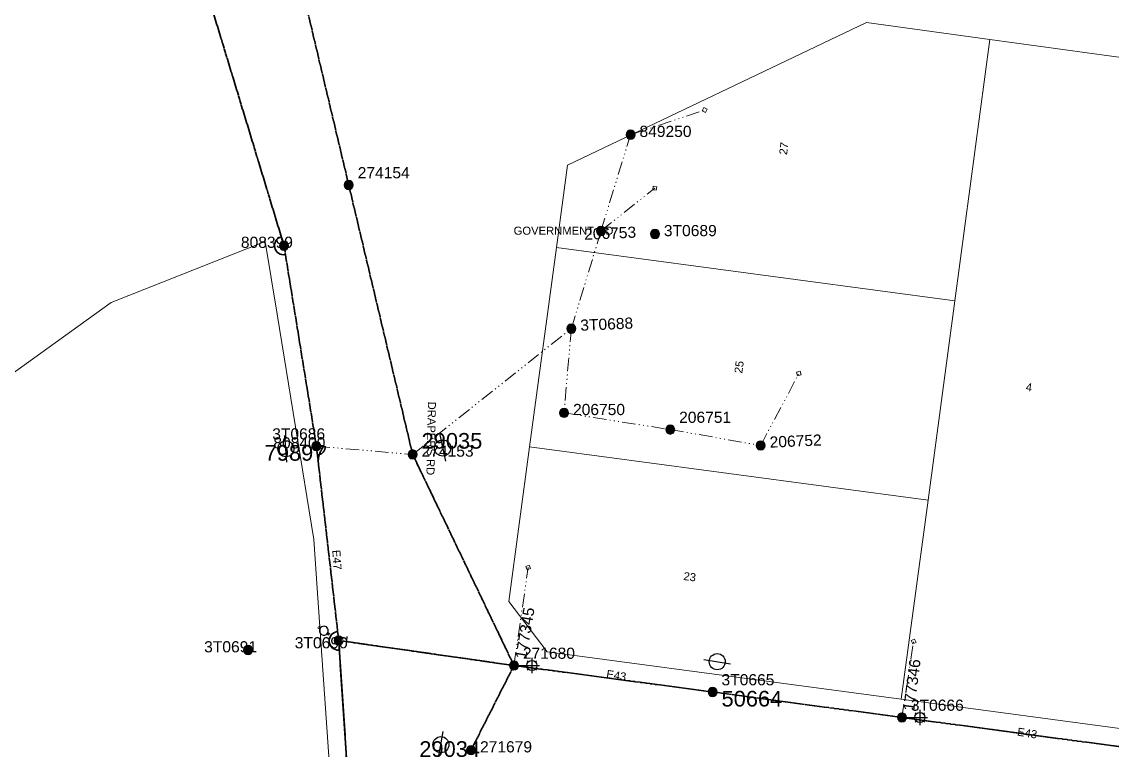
# Model space of a CAD drawing. Header units: metres. Extents: x 264899 to 270320, y 6185871 to 6191197.
# Drawn here: x 267930.1 to 268174.3, y 6187930.1 to 6188093.3 of the extents above; entities that cross this region are included whole.
import ezdxf
from ezdxf.enums import TextEntityAlignment as Align

# ---------------------------------------------------------------- set-up
doc = ezdxf.new("R2010")
doc.units = ezdxf.units.M
doc.linetypes.add('Cable Exist OH', pattern=[1, 1, 0])
doc.linetypes.add('PHANTOMX2', pattern=[6.6, 3, -0.75, 0.2, -0.75, 0.2, -0.75, 0.2, -0.75])
doc.layers.get('0').update_dxf_attribs({"color": 6})
for name, color, linetype, lineweight in [('_User_HV_Exist', 1, 'Continuous', 35), ('_User_LV_Exist', 5, 'Continuous', 35), ('Cadastre Land Parcels_SP_EXT', 118, 'Continuous', 15), ('Cadastre Roads_SP_EXT', 218, 'Continuous', 15), ('Mains_HV_EXT', 13, 'Continuous', 25), ('Mains_LV_EXT', 163, 'Continuous', 25), ('Mains_SL_EXT', 131, 'Continuous', 25), ('Services_SP_EXT', 42, 'PHANTOMX2', 20)]:
    doc.layers.add(name, color=color, linetype=linetype, lineweight=lineweight)
for name, color, linetype in [('Equip_HV_EXT', 7, 'Continuous'), ('Equip_SP_HV_EXT', 7, 'Continuous'), ('Equip_SP_LV_EXT', 7, 'Continuous'), ('Equip_SP_SL_EXT', 7, 'Continuous'), ('SupportsOH_SP_TR_HV_LV_SL_EXT', 7, 'Continuous')]:
    doc.layers.add(name, color=color, linetype=linetype)
doc.layers.get('0').freeze()
doc.styles.add('HVSW_LABEL', font='arial.ttf', dxfattribs={"height": 3.5})
doc.styles.add('iecARIAL', font='arial.ttf', dxfattribs={"height": 2})
doc.styles.add('POLE_LABEL', font='arial.ttf', dxfattribs={"height": 2})
doc.styles.add('SL_LABEL', font='arial.ttf', dxfattribs={"height": 2})
doc.styles.get("Standard").update_dxf_attribs({"font": 'arial.ttf'})

# ---------------------------------------------------------------- blocks, each defined once
blk = doc.blocks.new('LV_OH_LINKS_OPEN_EXT')
for p, q in [((-0.17, 4.97), (-0.17, 5.46)), ((0.17, 4.97), (0.17, 5.46)), ((-0.17, 3), (-0.17, 2.5)), ((0.17, 3), (0.17, 2.5))]:
    blk.add_line(p, q)
blk.add_lwpolyline([(0, 2.99, 1), (0, 4.98, 1)], format="xyb", close=True)
at = {"flags": 9}
for tag, p in [('ACTUAL_STATUS', (0, 0)), ('CONSTRUCTED_VOLTAGE', (0, -0.2)), ('OPERATING_VOLTAGE', (0, -0.6)), ('ORIENTATION', (0, -0.8)), ('OWNED_BY', (0, -1)), ('STATE', (0, -1.2)), ('SWITCH_TYPE', (0, -1.4)), ('NO_PHASES', (0, -0.4)), ('USAGE', (0, -1.6)), ('LEGEND', (0, -1.8)), ('NOTES', (0, -2))]:
    blk.add_attdef(tag, text='', height=0.2, dxfattribs=at).set_placement(p, align=Align.MIDDLE_LEFT)
at = {"flags": 1}
blk.add_attdef('Z', (0, 0), '', height=0.2, dxfattribs=at)
blk = doc.blocks.new('SL_LANTERN_EXT')
at = {"flags": 9}
for tag, p in [('LRATECODE', (-7.4, 0)), ('LOUTREACHVOCAB', (-7.2, 0)), ('LOUTREACH', (-7, 0)), ('LANTNUMBER', (-6.6, 0)), ('LNEW', (-6.4, 0)), ('LMASTVOCAB', (-6.2, 0)), ('LMAST', (-6, 0)), ('LLAMPVOCAB', (-5.8, 0)), ('LLAMP', (-5.6, 0)), ('LEXIST', (-5.4, 0)), ('LCHARGE3PERCENT', (-5.2, 0)), ('LCHARGE3', (-5, 0)), ('LCHARGE2PERCENT', (-4.8, 0)), ('LCHARGE2', (-4.6, 0)), ('LCHARGE1PERCENT', (-4.4, 0)), ('LCHARGE1', (-4.2, 0)), ('LCATEGORY', (-4, 0)), ('LBRACKETVOCAB', (-3.8, 0)), ('LBRACKET', (-3.6, 0)), ('LKINGHEIGHT', (-3.4, 0)), ('CREPLACE', (-3.2, 0)), ('CREMOVE', (-3, 0)), ('CNUMBER', (-2.8, 0)), ('CNEW', (-2.6, 0)), ('CEXIST', (-2.4, 0)), ('USAGE', (-2.2, 0)), ('STATE', (-2, 0)), ('OWNED_BY', (-1.8, 0)), ('ORIENTATION', (-1.6, 0)), ('OPERATING_VOLTAGE', (-1.4, 0)), ('NO_PHASES', (-1.2, 0)), ('LANTERN_TYPE', (-1, 0)), ('LANTERN_PURPOSE', (-0.8, 0)), ('CONTROL_TYPE', (-0.6, 0)), ('CONSTRUCTED_VOLTAGE', (-0.4, 0))]:
    blk.add_attdef(tag, text='', height=0.001, rotation=270, dxfattribs=at).set_placement(p, align=Align.MIDDLE_LEFT)
at = {"style": 'SL_LABEL', "flags": 9}
blk.add_attdef('STREET_CODE', text='', height=0.001, rotation=270, dxfattribs=at).set_placement((0, 0), align=Align.MIDDLE_LEFT)
at = {"flags": 1}
blk.add_attdef('Z', (0, 0), '', height=0.001, rotation=270, dxfattribs=at)
at = {"width": 0.9}
blk.add_attdef('LNUMBER', text='', height=1, dxfattribs=at).set_placement((7, -1), align=Align.MIDDLE_LEFT)
at = {"flags": 9}
for tag, p in [('LREMOVE', (0, -7.6)), ('LREPLACE', (0, -7.8)), ('LTYPE', (0, -8)), ('LTYPEVOCAB', (0, -8.2)), ('LEGEND', (0, -8.4)), ('SUBURB', (0, -8.6)), ('STREETNAME', (0, -8.8)), ('LOCATION', (0, -9)), ('NOTES', (0, -9.2)), ('MAINTAINED_BY', (0, -9.86))]:
    blk.add_attdef(tag, text='', height=0.001, dxfattribs=at).set_placement(p, align=Align.MIDDLE_LEFT)
blk.add_attdef('OPERATED_BY', (0, -9.61), '', height=0.001, dxfattribs=at)
blk.add_wipeout([(5.69, 0), (5.06, -1.06), (4, -1.69), (2.94, -1.06), (2.31, 0), (2.94, 1.06), (4, 1.69), (5.06, 1.06)])
for p, q in [((0, 0), (4, 0)), ((2.94, 1.06), (3.2, 0.8)), ((4, 1.69), (4, 0)), ((5.06, 1.06), (4.8, 0.8)), ((2.94, -1.06), (3.2, -0.8)), ((4, 0), (5.69, 0)), ((4, 0), (4, -1.69)), ((5.06, -1.06), (4.8, -0.8))]:
    blk.add_line(p, q)
blk.add_circle((4, 0), 1.12)
blk = doc.blocks.new('CCP_EXT')
at = {"flags": 9}
blk.add_attdef('NOTES', text='', height=0.2, dxfattribs=at).set_placement((0, -2), align=Align.MIDDLE_LEFT)
blk.add_wipeout([(0, 0.57), (0.57, 0), (0, -0.57), (-0.57, 0)])
blk.add_lwpolyline([(-0.57, 0), (0, 0.57), (0.57, 0), (0, -0.57), (-0.57, 0)])
at = {"flags": 1}
blk.add_attdef('Z', (0, 0), '', height=0.2, dxfattribs=at)
at = {"flags": 9}
for tag, p in [('CCP_TYPE', (0, 0)), ('CONSTRUCTED_VOLTAGE', (0, -0.2)), ('OPERATING_VOLTAGE', (0, -0.6)), ('ORIENTATION', (0, -0.8)), ('OWNED_BY', (0, -1)), ('STATE', (0, -1.8)), ('NO_PHASES', (0, -0.4)), ('USAGE', (0, -1.2)), ('LEGEND', (0, -1.4)), ('LIFE_SUPPORT', (0, -1.6))]:
    blk.add_attdef(tag, text='', height=0.2, dxfattribs=at).set_placement(p, align=Align.MIDDLE_LEFT)
blk = doc.blocks.new('POLE_EXT')
blk.add_hatch(color=256).paths.add_polyline_path([(-1, 0, 1), (1, 0, 1)])
blk.add_lwpolyline([(-1, 0, 1), (1, 0, 1)], format="xyb", close=True)
at = {"flags": 8}
blk.add_attdef('pNumber', text='', height=2, dxfattribs=at).set_placement((2.5, 2.5), align=Align.MIDDLE_CENTER)
at = {"style": 'POLE_LABEL', "flags": 9}
for tag, p in [('STRUCTURE_PLANT_NUMBER', (1.35, 0.03)), ('STREET_CODE', (1.35, -0.2))]:
    blk.add_attdef(tag, text='', height=0.2, dxfattribs=at).set_placement(p, align=Align.MIDDLE_LEFT)
at = {"flags": 9}
for tag, p in [('OWNED_BY', (1.35, -0.4)), ('SPECIAL_USE', (1.35, -0.8)), ('STATE', (1.35, -1)), ('cLV', (1.35, -1.4)), ('hDepth', (1.35, -1.6)), ('hDia', (1.35, -1.8)), ('cHV', (1.35, -2)), ('PARENT', (1.35, -0.6)), ('USAGE', (1.35, -1.2)), ('LBRACKET', (1.35, -2.2)), ('LExisting', (1.35, -2.4)), ('cLinedev', (1.35, -3.4)), ('pExisting', (1.35, -3.8)), ('pFooting', (1.35, -4.4)), ('pNew', (1.35, -4.6)), ('LANTNUMBER', (1.35, -2.6)), ('LOther', (1.35, -2.8)), ('LRemove', (1.35, -3)), ('LEGEND', (1.35, -3.2)), ('LOCATION', (1.35, -3.6)), ('PFNUMBER', (1.35, -4)), ('NEWPFNUMBER', (1.35, -4.2)), ('pRelocate', (1.35, -5)), ('pRemove', (1.35, -5.2)), ('pReplace', (1.35, -5.4)), ('pStay', (1.35, -5.6)), ('pType', (1.35, -5.8)), ('cspan', (1.35, -6)), ('STREETNAME', (1.35, -6.2)), ('SUBURB', (1.35, -6.4)), ('OPERATED_BY', (1.36, -7.01)), ('NOTES', (1.35, -6.6)), ('MAINTAINED_BY', (1.36, -6.81))]:
    blk.add_attdef(tag, text='', height=0.2, dxfattribs=at).set_placement(p, align=Align.MIDDLE_LEFT)
at = {"flags": 1}
blk.add_attdef('Z', (1.35, -7.33), '', height=0.2, dxfattribs=at)
blk = doc.blocks.new('HV_ABS_CLOSED_EXT')
blk.add_line((-3, 6.87), (3, 6.87))
blk.add_circle((0, 6.87), 1.8)
at = {"style": 'HVSW_LABEL'}
for tag, height, flags, p in [('ASSET_NUM', 3.5, 8, (2, 2)), ('STREET_CODE', 0.2, 9, (0, -0.2))]:
    blk.add_attdef(tag, text='', height=height, dxfattribs=dict(at, flags=flags)).set_placement(p, align=Align.MIDDLE_LEFT)
at = {"flags": 1}
blk.add_attdef('Z', (0, 0), '', height=0.2, dxfattribs=at)
at = {"flags": 9}
for tag, p in [('ACTUAL_STATUS', (0, -0.4)), ('CONSTRUCTED_VOLTAGE', (0, -0.6)), ('OPERATING_VOLTAGE', (0, -1)), ('ORIENTATION', (0, -1.2)), ('OWNED_BY', (0, -1.4)), ('STATE', (0, -1.6)), ('SWITCH_TYPE', (0, -1.8)), ('NO_PHASES', (0, -0.8)), ('USAGE', (0, -2)), ('LEGEND', (0, -2.2)), ('LOCATION', (0, -2.4)), ('STREETNAME', (0, -2.6)), ('SUBURB', (0, -2.8)), ('NOTES', (0, -3))]:
    blk.add_attdef(tag, text='', height=0.2, dxfattribs=at).set_placement(p, align=Align.MIDDLE_LEFT)
blk = doc.blocks.new('End Shackle_EXT')
at = {"flags": 9}
blk.add_attdef('NOTES', text='', height=0.2, dxfattribs=at).set_placement((0, -1.6), align=Align.MIDDLE_LEFT)
blk.add_wipeout([(0, 0.25), (1.81, 0.25), (1.82, -0.25), (0, -0.25)])
blk.add_line((1.81, -1), (1.81, 1))
at = {"flags": 1}
blk.add_attdef('Z', (0, 0), '', height=0.2, dxfattribs=at)
at = {"flags": 9}
for tag, p in [('CONNECTOR_TYPE', (0, 0)), ('CONSTRUCTED_VOLTAGE', (0, -0.2)), ('OPERATING_VOLTAGE', (0, -0.6)), ('ORIENTATION', (0, -0.8)), ('OWNED_BY', (0, -1)), ('STATE', (0, -1.2)), ('NO_PHASES', (0, -0.4)), ('USAGE', (0, -1.4))]:
    blk.add_attdef(tag, text='', height=0.2, dxfattribs=at).set_placement(p, align=Align.MIDDLE_LEFT)
blk = doc.blocks.new('CONNECTOR_NODE_EXT')
h = blk.add_hatch(color=256)
edge = h.paths.add_edge_path()
edge.add_arc((0, 0), 0.5, 0, 360)
blk.add_circle((0, 0), 0.5)
at = {"flags": 1}
blk.add_attdef('Z', (0, 0), '', height=0.2, dxfattribs=at)
at = {"flags": 9}
for tag, p in [('CONNECTOR_TYPE', (0, 0)), ('CONSTRUCTED_VOLTAGE', (0, -0.2)), ('OPERATING_VOLTAGE', (0, -0.6)), ('ORIENTATION', (0, -0.8)), ('SUBTYPE', (0, -1)), ('NO_PHASES', (0, -0.4)), ('USAGE', (0, -1.2)), ('NOTES', (0, -1.4))]:
    blk.add_attdef(tag, text='', height=0.2, dxfattribs=at).set_placement(p, align=Align.MIDDLE_LEFT)

msp = doc.modelspace()

# ---------------------------------------------------------------- linework, layer by layer
at = {"layer": '_User_HV_Exist', "linetype": 'Cable Exist OH'}
for points in [[(267981.21, 6188150.14), (268017.68, 6187996.36)], [(267988.86, 6188043.13), (267961.32, 6188133.88)], [(267996.13, 6187998.21), (267988.86, 6188043.13)]]:
    msp.add_lwpolyline(points, dxfattribs=at)
at = {"layer": '_User_HV_Exist', "linetype": 'Continuous'}
msp.add_lwpolyline([(267988.32, 6188045.09, 0.999996), (267989.17, 6188041.15)], format="xyb", dxfattribs=at)
at = {"layer": '_User_LV_Exist', "linetype": 'Continuous'}
msp.add_lwpolyline([(267996.3, 6187996.18, 0.39695), (267998.11, 6187998.25)], format="xyb", dxfattribs=at)
at = {"layer": 'Cadastre Land Parcels_SP_EXT', "linetype": 'Continuous'}
for points in [[(268146.94, 6188089.29), (268119.31, 6188093.09), (268052.34, 6188061.12), (268049.87, 6188042.71), (268139.09, 6188030.75), (268146.94, 6188089.29)], [(268201.43, 6188081.8), (268146.94, 6188089.29), (268139.09, 6188030.75), (268133.1, 6187986.14), (268127.12, 6187941.53), (268181.64, 6187934.22), (268201.43, 6188081.8)], [(268000.45, 6187906.04), (267999.48, 6187920.09), (267996.38, 6187965.28), (267995.56, 6187977.29), (267987.31, 6188027.79), (267984.64, 6188044.09), (267950.15, 6188030.39), (267893.98, 6187989.97), (267869.73, 6187972.52), (267783.99, 6187929.71), (268000.68, 6187902.64), (268000.45, 6187906.04)], [(268139.09, 6188030.75), (268049.87, 6188042.71), (268043.88, 6187998.1), (268133.1, 6187986.14), (268139.09, 6188030.75)], [(268133.1, 6187986.14), (268043.88, 6187998.1), (268039.23, 6187963.41), (268047.81, 6187952.17), (268127.12, 6187941.53), (268133.1, 6187986.14)]]:
    msp.add_lwpolyline(points, close=True, dxfattribs=at)
at = {"layer": 'Mains_HV_EXT', "linetype": 'Cable Exist OH'}
for points in [[(267981.21, 6188150.14), (268017.68, 6187996.36)], [(267988.86, 6188043.13), (267961.32, 6188133.88)], [(267996.13, 6187998.21), (267988.86, 6188043.13)]]:
    msp.add_lwpolyline(points, dxfattribs=at)
at = {"layer": 'Mains_HV_EXT', "linetype": 'Continuous'}
msp.add_lwpolyline([(267988.32, 6188045.09, 0.999996), (267989.17, 6188041.15)], format="xyb", dxfattribs=at)
at = {"layer": 'Mains_LV_EXT', "linetype": 'Continuous'}
for points in [[(267996.3, 6187996.18, 0.39695), (267998.11, 6187998.25)], [(268000.94, 6187956.72, 0.994823), (268001.19, 6187952.54)]]:
    msp.add_lwpolyline(points, format="xyb", dxfattribs=at)
at = {"layer": 'Services_SP_EXT'}
for points in [[(268053.22, 6188024.55), (268059.85, 6188046.42)], [(268017.68, 6187996.36), (268053.22, 6188024.55)], [(268053.22, 6188024.55), (268051.59, 6188005.68)], [(268051.59, 6188005.68), (268075.36, 6188001.94), (268095.63, 6187998.37)], [(267996.13, 6187998.21), (268017.68, 6187996.36)]]:
    msp.add_lwpolyline(points, dxfattribs=at)

# ---------------------------------------------------------------- block references
at = {"layer": 'Equip_SP_HV_EXT'}
ref = msp.add_blockref('HV_ABS_CLOSED_EXT', (267996.13, 6187998.21), dxfattribs=dict(at, rotation=94.75524890518074))
ref.add_attrib('ASSET_NUM', '79897', dxfattribs={"layer": '0', "height": 3.5, "style": 'HVSW_LABEL'}).set_placement((267998.13, 6187998.46), align=Align.TOP_RIGHT)
ref = msp.add_blockref('HV_ABS_CLOSED_EXT', (268017.68, 6187996.36), dxfattribs=dict(at, rotation=282.1805903337182))
ref.add_attrib('ASSET_NUM', '29035', dxfattribs={"layer": '0', "height": 3.5, "style": 'HVSW_LABEL'}).set_placement((268019.68, 6187996.61), align=Align.BOTTOM_LEFT)
ref = msp.add_blockref('HV_ABS_CLOSED_EXT', (268084.85, 6187943.16), dxfattribs=dict(at, rotation=351.3060021564249))
ref.add_attrib('ASSET_NUM', '50664', dxfattribs={"layer": '0', "height": 3.5, "style": 'HVSW_LABEL'}).set_placement((268086.85, 6187943.41), align=Align.TOP_LEFT)
ref = msp.add_blockref('HV_ABS_CLOSED_EXT', (268030.76, 6187930.13), dxfattribs=dict(at, rotation=79.70384946613612))
ref.add_attrib('ASSET_NUM', '29034', dxfattribs={"layer": '0', "height": 3.5, "style": 'HVSW_LABEL'}).set_placement((268032.76, 6187930.38), align=Align.MIDDLE_RIGHT)
at = {"layer": 'Equip_SP_LV_EXT', "rotation": 56.55255319779307}
msp.add_blockref('LV_OH_LINKS_OPEN_EXT', (268001.12, 6187954.69), dxfattribs=at)
at = {"layer": 'SupportsOH_SP_TR_HV_LV_SL_EXT'}
ref = msp.add_blockref('POLE_EXT', (268066.48, 6188067.97), dxfattribs=at)
ref.add_attrib('ASSET_NUM', '849250', dxfattribs={"layer": '0', "height": 2.5, "style": 'POLE_LABEL'}).set_placement((268068.48, 6188068.72), align=Align.MIDDLE_LEFT)
ref = msp.add_blockref('POLE_EXT', (268003.37, 6188056.71), dxfattribs=at)
ref.add_attrib('ASSET_NUM', '274154', dxfattribs={"layer": '0', "height": 2.5, "style": 'POLE_LABEL'}).set_placement((268005.37, 6188057.46), align=Align.BOTTOM_LEFT)
ref = msp.add_blockref('POLE_EXT', (268059.85, 6188046.42), dxfattribs=at)
ref.add_attrib('ASSET_NUM', '206753', dxfattribs={"layer": '0', "height": 2.5, "rotation": 2.4841, "style": 'POLE_LABEL'}).set_placement((268061.85, 6188047.17), align=Align.TOP_CENTER)
ref = msp.add_blockref('POLE_EXT', (268071.94, 6188045.75), dxfattribs=at)
ref.add_attrib('ASSET_NUM', '3T0689', dxfattribs={"layer": '0', "height": 2.5, "style": 'POLE_LABEL'}).set_placement((268073.94, 6188046.5), align=Align.MIDDLE_LEFT)
ref = msp.add_blockref('POLE_EXT', (267988.86, 6188043.13), dxfattribs=at)
ref.add_attrib('ASSET_NUM', '808399', dxfattribs={"layer": '0', "height": 2.5, "style": 'POLE_LABEL'}).set_placement((267990.86, 6188043.88), align=Align.MIDDLE_RIGHT)
ref = msp.add_blockref('POLE_EXT', (268053.22, 6188024.55), dxfattribs=at)
ref.add_attrib('ASSET_NUM', '3T0688', dxfattribs={"layer": '0', "height": 2.5, "rotation": 2.4841, "style": 'POLE_LABEL'}).set_placement((268055.22, 6188025.3), align=Align.MIDDLE_LEFT)
ref = msp.add_blockref('POLE_EXT', (268051.59, 6188005.68), dxfattribs=at)
ref.add_attrib('ASSET_NUM', '206750', dxfattribs={"layer": '0', "height": 2.5, "style": 'POLE_LABEL'}).set_placement((268053.59, 6188006.43), align=Align.MIDDLE_LEFT)
ref = msp.add_blockref('POLE_EXT', (268075.36, 6188001.94), dxfattribs=at)
ref.add_attrib('ASSET_NUM', '206751', dxfattribs={"layer": '0', "height": 2.5, "style": 'POLE_LABEL'}).set_placement((268077.36, 6188002.69), align=Align.BOTTOM_LEFT)
ref = msp.add_blockref('POLE_EXT', (267996.07, 6187998.22), dxfattribs=at)
ref.add_attrib('ASSET_NUM', '3T0686', dxfattribs={"layer": '0', "height": 2.5, "style": 'POLE_LABEL'}).set_placement((267998.07, 6187998.97), align=Align.BOTTOM_RIGHT)
ref = msp.add_blockref('POLE_EXT', (267996.13, 6187998.21), dxfattribs=at)
ref.add_attrib('ASSET_NUM', '808400', dxfattribs={"layer": '0', "height": 2.5, "style": 'POLE_LABEL'}).set_placement((267998.13, 6187998.96), align=Align.MIDDLE_RIGHT)
ref = msp.add_blockref('POLE_EXT', (268095.63, 6187998.37), dxfattribs=at)
ref.add_attrib('ASSET_NUM', '206752', dxfattribs={"layer": '0', "height": 2.5, "rotation": 2.4841, "style": 'POLE_LABEL'}).set_placement((268097.63, 6187999.12), align=Align.MIDDLE_LEFT)
ref = msp.add_blockref('POLE_EXT', (268017.68, 6187996.36), dxfattribs=at)
ref.add_attrib('ASSET_NUM', '274153', dxfattribs={"layer": '0', "height": 2.5, "style": 'POLE_LABEL'}).set_placement((268019.68, 6187997.11), align=Align.MIDDLE_LEFT)
ref = msp.add_blockref('POLE_EXT', (267980.82, 6187952.54), dxfattribs=at)
ref.add_attrib('ASSET_NUM', '3T0691', dxfattribs={"layer": '0', "height": 2.5, "style": 'POLE_LABEL'}).set_placement((267982.82, 6187953.29), align=Align.MIDDLE_RIGHT)
ref = msp.add_blockref('POLE_EXT', (268001.12, 6187954.69), dxfattribs=at)
ref.add_attrib('ASSET_NUM', '3T0690', dxfattribs={"layer": '0', "height": 2.5, "style": 'POLE_LABEL'}).set_placement((268003.12, 6187955.44), align=Align.TOP_RIGHT)
ref = msp.add_blockref('POLE_EXT', (268084.85, 6187943.16), dxfattribs=at)
ref.add_attrib('ASSET_NUM', '3T0665', dxfattribs={"layer": '0', "height": 2.5, "style": 'POLE_LABEL'}).set_placement((268086.85, 6187943.91), align=Align.BOTTOM_LEFT)
ref = msp.add_blockref('POLE_EXT', (268030.76, 6187930.13), dxfattribs=at)
ref.add_attrib('ASSET_NUM', '271679', dxfattribs={"layer": '0', "height": 2.5, "style": 'POLE_LABEL'}).set_placement((268032.76, 6187930.88), align=Align.MIDDLE_LEFT)

# ---------------------------------------------------------------- texts
at = {"layer": 'Cadastre Land Parcels_SP_EXT'}
for s, rotation, p in [('27', 82.54, (268101.51, 6188063.39)), ('25', 82.3651, (268091.48, 6188014.43)), ('4', 352.1475, (268154.89, 6188010.62)), ('23', 352.1218, (268078.23, 6187968.27))]:
    msp.add_text(s, height=1.8, rotation=rotation, dxfattribs=at).set_placement(p)
at = {"layer": 'Cadastre Roads_SP_EXT'}
msp.add_text('GOVERNMENT RD', height=1.8, dxfattribs=at).set_placement((268040.29, 6188045.58))
msp.add_text('DRAPERS RD', height=1.8, rotation=268.7651, dxfattribs=at).set_placement((268021.11, 6188008.21))
at = {"layer": 'Mains_LV_EXT'}
for s, rotation, p in [('E47', 273.667, (267999.68, 6187974.93)), ('E43', 350.9868, (268060.95, 6187946.35)), ('E43', 351.0129, (268152.97, 6187933.42))]:
    msp.add_text(s, height=1.8, rotation=rotation, dxfattribs=at).set_placement(p)

# ---------------------------------------------------------------- next in the draw order: block references
at = {"layer": 'Equip_SP_SL_EXT'}
ref = msp.add_blockref('SL_LANTERN_EXT', (268040.37, 6187949.09), dxfattribs=at)
ref.add_attrib('ASSET_NUM', '177345', dxfattribs={"layer": '0', "height": 2.5, "rotation": 80.5927, "style": 'iecARIAL'}).set_placement((268041.87, 6187950.59), align=Align.MIDDLE_LEFT)
ref = msp.add_blockref('SL_LANTERN_EXT', (268127.26, 6187937.45), dxfattribs=at)
ref.add_attrib('ASSET_NUM', '177346', dxfattribs={"layer": '0', "height": 2.5, "rotation": 82.8252, "style": 'iecARIAL'}).set_placement((268128.76, 6187938.95), align=Align.MIDDLE_LEFT)
at = {"layer": 'Mains_HV_EXT', "rotation": 356.977384063703}
msp.add_blockref('End Shackle_EXT', (268001.12, 6187954.69), dxfattribs=at)
at = {"layer": 'Services_SP_EXT'}
for p, rotation in [((268083.07, 6188073.49), 17.2869551902328), ((268071.89, 6188055.98), 37.3420240964017), ((268104.18, 6188014.48), 60.93251543557324), ((268043.55, 6187971.04), 69.12381110094519), ((268129.88, 6187954.46), 68.69964044118454)]:
    msp.add_blockref('CCP_EXT', p, dxfattribs=dict(at, rotation=rotation))

# ---------------------------------------------------------------- next in the draw order: linework, layer by layer
at = {"layer": '_User_HV_Exist', "linetype": 'Cable Exist OH'}
for points in [[(268001.12, 6187954.69), (267996.13, 6187998.21)], [(268017.68, 6187996.36), (268040.37, 6187949.09)], [(268001.12, 6187954.69), (268004.76, 6187898.82), (268004.41, 6187862.8), (267997.44, 6187810.86), (267997.43, 6187810.8)], [(268040.37, 6187949.09), (268001.12, 6187954.69)], [(268030.76, 6187930.13), (268040.37, 6187949.09)], [(268040.37, 6187949.09), (268084.85, 6187943.16)], [(268084.85, 6187943.16), (268127.26, 6187937.45), (268181.26, 6187930.2)]]:
    msp.add_lwpolyline(points, dxfattribs=at)
at = {"layer": '_User_LV_Exist', "linetype": 'Cable Exist OH'}
for points in [[(268001.12, 6187954.69), (267996.13, 6187998.21)], [(268004.34, 6187906.03), (268001.12, 6187954.69)], [(268001.12, 6187954.69), (268040.37, 6187949.09)], [(268040.37, 6187949.09), (268084.85, 6187943.16), (268127.26, 6187937.45)], [(268127.26, 6187937.45), (268181.26, 6187930.2)]]:
    msp.add_lwpolyline(points, dxfattribs=at)
at = {"layer": '_User_LV_Exist', "linetype": 'Continuous'}
msp.add_lwpolyline([(268000.94, 6187956.72, 0.994823), (268001.19, 6187952.54)], format="xyb", dxfattribs=at)
at = {"layer": 'Mains_HV_EXT', "linetype": 'Cable Exist OH'}
for points in [[(268001.12, 6187954.69), (267996.13, 6187998.21)], [(268017.68, 6187996.36), (268040.37, 6187949.09)], [(268001.12, 6187954.69), (268004.76, 6187898.82), (268004.41, 6187862.8), (267997.44, 6187810.86), (267997.43, 6187810.8)], [(268040.37, 6187949.09), (268001.12, 6187954.69)], [(268030.76, 6187930.13), (268040.37, 6187949.09)], [(268040.37, 6187949.09), (268084.85, 6187943.16)], [(268084.85, 6187943.16), (268127.26, 6187937.45), (268181.26, 6187930.2)]]:
    msp.add_lwpolyline(points, dxfattribs=at)
at = {"layer": 'Mains_LV_EXT', "linetype": 'Cable Exist OH'}
for points in [[(268001.12, 6187954.69), (267996.13, 6187998.21)], [(268004.34, 6187906.03), (268001.12, 6187954.69)], [(268001.12, 6187954.69), (268040.37, 6187949.09)], [(268040.37, 6187949.09), (268084.85, 6187943.16), (268127.26, 6187937.45)], [(268127.26, 6187937.45), (268181.26, 6187930.2)]]:
    msp.add_lwpolyline(points, dxfattribs=at)
at = {"layer": 'Mains_SL_EXT', "linetype": 'Cable Exist OH'}
for points in [[(268040.37, 6187949.09), (268001.12, 6187954.69), (268004.76, 6187898.82), (268004.41, 6187862.8)], [(268127.26, 6187937.45), (268084.85, 6187943.16), (268040.37, 6187949.09)], [(268235.64, 6187922.94), (268181.26, 6187930.2), (268127.26, 6187937.45)]]:
    msp.add_lwpolyline(points, dxfattribs=at)
at = {"layer": 'Services_SP_EXT'}
for points in [[(268059.85, 6188046.42), (268066.48, 6188067.97), (268083.07, 6188073.49)], [(268059.85, 6188046.42), (268071.89, 6188055.98)], [(268095.63, 6187998.37), (268104.18, 6188014.48)], [(268040.37, 6187949.09), (268043.55, 6187971.04)], [(268127.26, 6187937.45), (268129.88, 6187954.46)]]:
    msp.add_lwpolyline(points, dxfattribs=at)

# ---------------------------------------------------------------- next in the draw order: block references
at = {"layer": 'Equip_HV_EXT'}
msp.add_blockref('CONNECTOR_NODE_EXT', (268001.12, 6187954.69), dxfattribs=at)
at = {"layer": 'SupportsOH_SP_TR_HV_LV_SL_EXT'}
ref = msp.add_blockref('POLE_EXT', (268040.37, 6187949.09), dxfattribs=at)
ref.add_attrib('ASSET_NUM', '271680', dxfattribs={"layer": '0', "height": 2.5, "style": 'POLE_LABEL'}).set_placement((268042.37, 6187949.84), align=Align.BOTTOM_LEFT)
ref = msp.add_blockref('POLE_EXT', (268127.26, 6187937.45), dxfattribs=at)
ref.add_attrib('ASSET_NUM', '3T0666', dxfattribs={"layer": '0', "height": 2.5, "style": 'POLE_LABEL'}).set_placement((268129.26, 6187938.2), align=Align.BOTTOM_LEFT)

doc.saveas('drawing.dxf')
